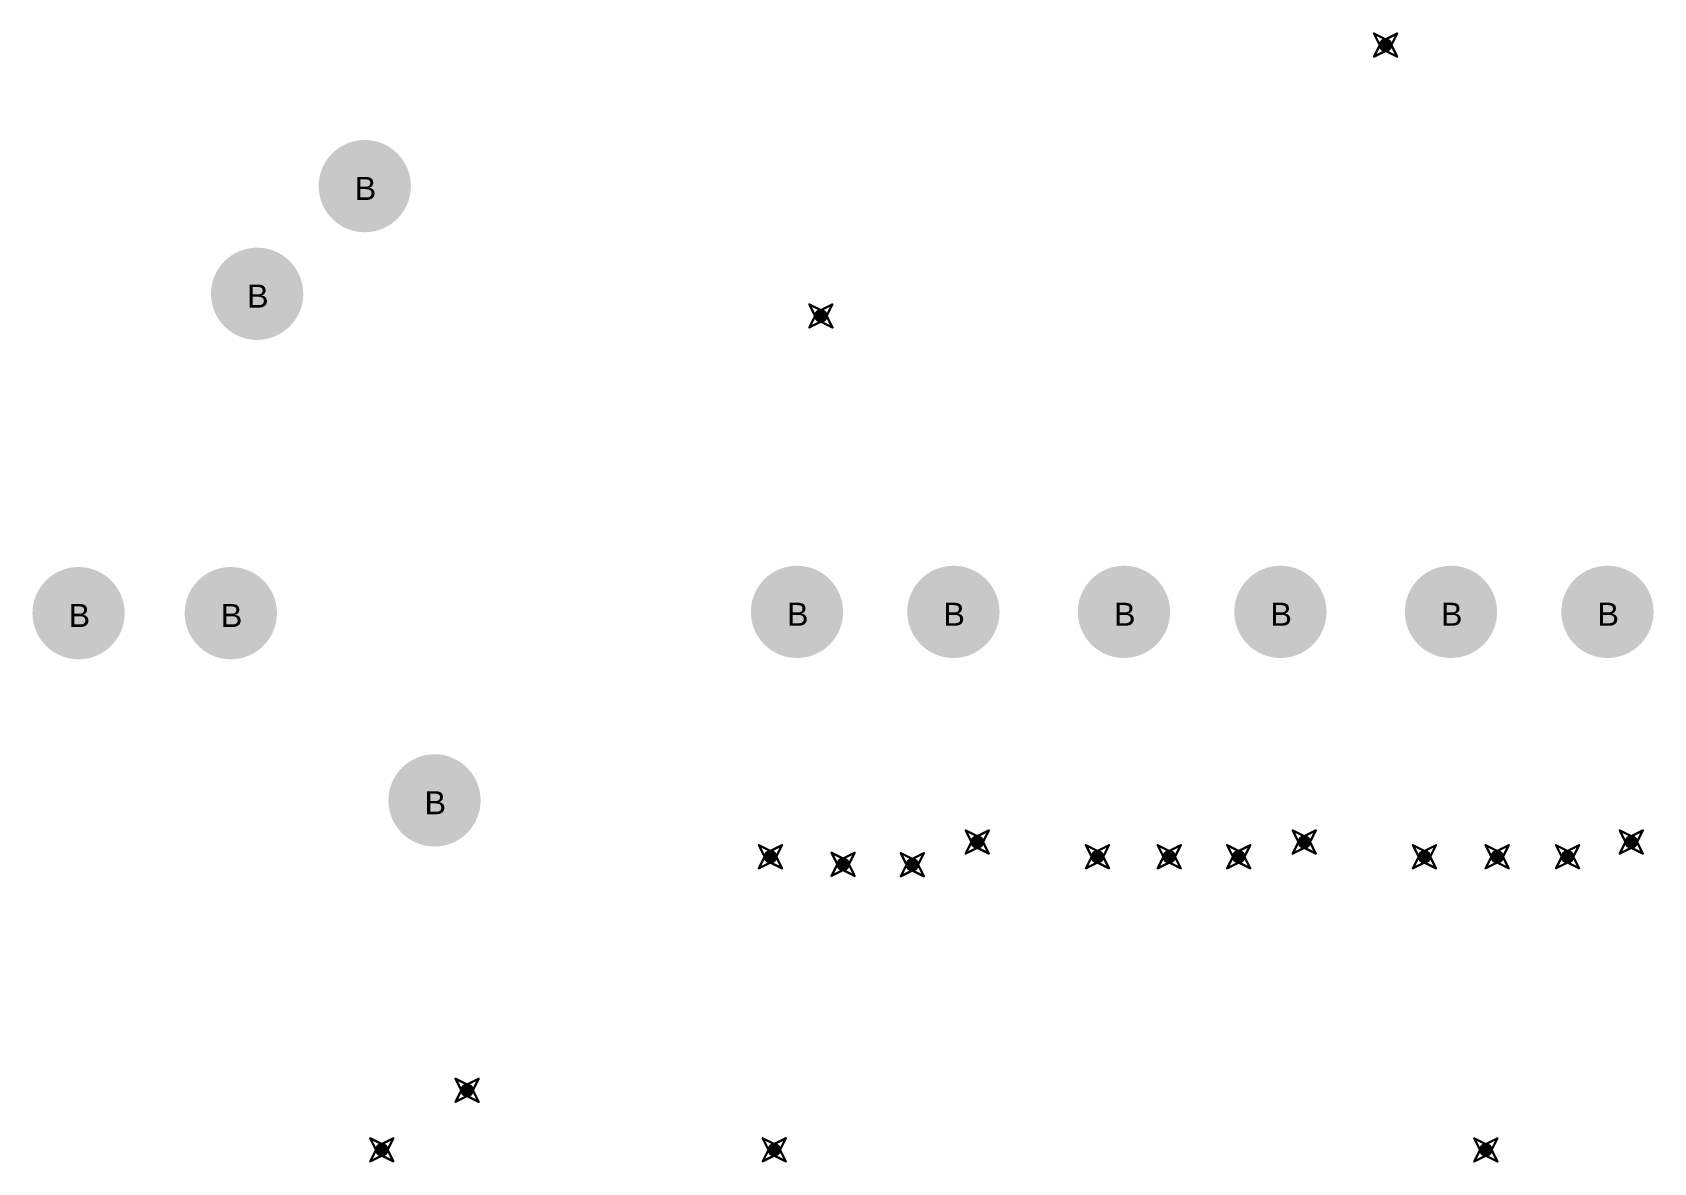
# Model space of a CAD drawing. Header units: millimetres. Extents: x -25 to 478, y -31 to 252.
# Drawn here: x 118.39 to 154.1, y 159.27 to 184.16 of the extents above; entities that cross this region are included whole.
import ezdxf

# ---------------------------------------------------------------- set-up
doc = ezdxf.new("R2010")
doc.units = ezdxf.units.MM
for name, color, linetype in [('DrillDrawing', 1, 'Continuous'), ('MultiLayer', 9, 'Continuous'), ('PadHoleLayer', 156, 'Continuous'), ('ViaHoleLayer', 16, 'Continuous')]:
    doc.layers.add(name, color=color, linetype=linetype)
doc.styles.add('Arial', font='', dxfattribs={"height": 0.2})
doc.styles.get('Arial').set_extended_font_data('Arial')

# ---------------------------------------------------------------- blocks, each defined once
blk = doc.blocks.new('KEYSTONE5002_65')
at = {"layer": 'MultiLayer'}
h = blk.add_hatch(color=9, dxfattribs=at)
edge = h.paths.add_edge_path()
edge.add_arc((0, 0), 1.016, 0, 360)
at = {"layer": 'PadHoleLayer'}
h = blk.add_hatch(color=156, dxfattribs=at)
edge = h.paths.add_edge_path()
edge.add_arc((0, 0), 0.508, 0, 360)
blk = doc.blocks.new('KEYSTONE5002_66')
at = {"layer": 'MultiLayer'}
h = blk.add_hatch(color=9, dxfattribs=at)
edge = h.paths.add_edge_path()
edge.add_arc((0, 0), 1.016, 0, 360)
at = {"layer": 'PadHoleLayer'}
h = blk.add_hatch(color=156, dxfattribs=at)
edge = h.paths.add_edge_path()
edge.add_arc((0, 0), 0.508, 0, 360)
blk = doc.blocks.new('KEYSTONE5002_71')
at = {"layer": 'MultiLayer'}
h = blk.add_hatch(color=9, dxfattribs=at)
edge = h.paths.add_edge_path()
edge.add_arc((0, 0), 1.016, 0, 360)
at = {"layer": 'PadHoleLayer'}
h = blk.add_hatch(color=156, dxfattribs=at)
edge = h.paths.add_edge_path()
edge.add_arc((0, 0), 0.508, 0, 360)
blk = doc.blocks.new('KEYSTONE5002_72')
at = {"layer": 'MultiLayer'}
h = blk.add_hatch(color=9, dxfattribs=at)
edge = h.paths.add_edge_path()
edge.add_arc((0, 0), 1.016, 0, 360)
at = {"layer": 'PadHoleLayer'}
h = blk.add_hatch(color=156, dxfattribs=at)
edge = h.paths.add_edge_path()
edge.add_arc((0, 0), 0.508, 0, 360)
blk = doc.blocks.new('KEYSTONE5002_287')
at = {"layer": 'MultiLayer'}
h = blk.add_hatch(color=9, dxfattribs=at)
edge = h.paths.add_edge_path()
edge.add_arc((0, 0), 1.016, 0, 360)
at = {"layer": 'PadHoleLayer'}
h = blk.add_hatch(color=156, dxfattribs=at)
edge = h.paths.add_edge_path()
edge.add_arc((0, 0), 0.508, 0, 360)
blk = doc.blocks.new('KEYSTONE5002_288')
at = {"layer": 'MultiLayer'}
h = blk.add_hatch(color=9, dxfattribs=at)
edge = h.paths.add_edge_path()
edge.add_arc((0, 0), 1.016, 0, 360)
at = {"layer": 'PadHoleLayer'}
h = blk.add_hatch(color=156, dxfattribs=at)
edge = h.paths.add_edge_path()
edge.add_arc((0, 0), 0.508, 0, 360)
blk = doc.blocks.new('KEYSTONE5001_644')
at = {"layer": 'MultiLayer'}
h = blk.add_hatch(color=9, dxfattribs=at)
edge = h.paths.add_edge_path()
edge.add_arc((0, 0), 1.016, 0, 360)
at = {"layer": 'PadHoleLayer'}
h = blk.add_hatch(color=156, dxfattribs=at)
edge = h.paths.add_edge_path()
edge.add_arc((0, 0), 0.508, 0, 360)
blk = doc.blocks.new('KEYSTONE5002_911')
at = {"layer": 'MultiLayer'}
h = blk.add_hatch(color=9, dxfattribs=at)
edge = h.paths.add_edge_path()
edge.add_arc((0, 0), 1.016, 0, 360)
at = {"layer": 'PadHoleLayer'}
h = blk.add_hatch(color=156, dxfattribs=at)
edge = h.paths.add_edge_path()
edge.add_arc((0, 0), 0.508, 0, 360)
blk = doc.blocks.new('KEYSTONE5002_919')
at = {"layer": 'MultiLayer'}
h = blk.add_hatch(color=9, dxfattribs=at)
edge = h.paths.add_edge_path()
edge.add_arc((0, 0), 1.016, 0, 360)
at = {"layer": 'PadHoleLayer'}
h = blk.add_hatch(color=156, dxfattribs=at)
edge = h.paths.add_edge_path()
edge.add_arc((0, 0), 0.508, 0, 360)
blk = doc.blocks.new('KEYSTONE5002_926')
at = {"layer": 'MultiLayer'}
h = blk.add_hatch(color=9, dxfattribs=at)
edge = h.paths.add_edge_path()
edge.add_arc((0, 0), 1.016, 0, 360)
at = {"layer": 'PadHoleLayer'}
h = blk.add_hatch(color=156, dxfattribs=at)
edge = h.paths.add_edge_path()
edge.add_arc((0, 0), 0.508, 0, 360)
blk = doc.blocks.new('KEYSTONE5002_934')
at = {"layer": 'MultiLayer'}
h = blk.add_hatch(color=9, dxfattribs=at)
edge = h.paths.add_edge_path()
edge.add_arc((0, 0), 1.016, 0, 360)
at = {"layer": 'PadHoleLayer'}
h = blk.add_hatch(color=156, dxfattribs=at)
edge = h.paths.add_edge_path()
edge.add_arc((0, 0), 0.508, 0, 360)

msp = doc.modelspace()

# ---------------------------------------------------------------- hatches: boundary and pattern name
at = {"layer": 'ViaHoleLayer'}
h = msp.add_hatch(color=16, dxfattribs=at)
edge = h.paths.add_edge_path()
edge.add_arc((148.193, 183.876), 0.15, 0, 360)
h = msp.add_hatch(color=16, dxfattribs=at)
edge = h.paths.add_edge_path()
edge.add_arc((135.756, 177.912), 0.15, 0, 360)
h = msp.add_hatch(color=16, dxfattribs=at)
edge = h.paths.add_edge_path()
edge.add_arc((139.2, 166.326), 0.15, 0, 360)
h = msp.add_hatch(color=16, dxfattribs=at)
edge = h.paths.add_edge_path()
edge.add_arc((146.402, 166.326), 0.15, 0, 360)
h = msp.add_hatch(color=16, dxfattribs=at)
edge = h.paths.add_edge_path()
edge.add_arc((153.603, 166.326), 0.15, 0, 360)
h = msp.add_hatch(color=16, dxfattribs=at)
edge = h.paths.add_edge_path()
edge.add_arc((134.645, 166.001), 0.15, 0, 360)
h = msp.add_hatch(color=16, dxfattribs=at)
edge = h.paths.add_edge_path()
edge.add_arc((141.847, 166.001), 0.15, 0, 360)
h = msp.add_hatch(color=16, dxfattribs=at)
edge = h.paths.add_edge_path()
edge.add_arc((143.428, 166.001), 0.15, 0, 360)
h = msp.add_hatch(color=16, dxfattribs=at)
edge = h.paths.add_edge_path()
edge.add_arc((144.958, 166.001), 0.15, 0, 360)
h = msp.add_hatch(color=16, dxfattribs=at)
edge = h.paths.add_edge_path()
edge.add_arc((149.049, 166.001), 0.15, 0, 360)
h = msp.add_hatch(color=16, dxfattribs=at)
edge = h.paths.add_edge_path()
edge.add_arc((150.65, 166.001), 0.15, 0, 360)
h = msp.add_hatch(color=16, dxfattribs=at)
edge = h.paths.add_edge_path()
edge.add_arc((152.2, 166.001), 0.15, 0, 360)
h = msp.add_hatch(color=16, dxfattribs=at)
edge = h.paths.add_edge_path()
edge.add_arc((136.246, 165.835), 0.15, 0, 360)
h = msp.add_hatch(color=16, dxfattribs=at)
edge = h.paths.add_edge_path()
edge.add_arc((137.77, 165.826), 0.15, 0, 360)
h = msp.add_hatch(color=16, dxfattribs=at)
edge = h.paths.add_edge_path()
edge.add_arc((127.965, 160.858), 0.15, 0, 360)
h = msp.add_hatch(color=16, dxfattribs=at)
edge = h.paths.add_edge_path()
edge.add_arc((126.086, 159.547), 0.15, 0, 360)
h = msp.add_hatch(color=16, dxfattribs=at)
edge = h.paths.add_edge_path()
edge.add_arc((134.729, 159.547), 0.15, 0, 360)
h = msp.add_hatch(color=16, dxfattribs=at)
edge = h.paths.add_edge_path()
edge.add_arc((150.401, 159.545), 0.15, 0, 360)

# ---------------------------------------------------------------- linework, layer by layer
at = {"layer": 'DrillDrawing', "const_width": 0.0508}
for points in [[(147.939, 184.13), (148.193, 184.003)], [(147.939, 184.13), (148.066, 183.876)], [(147.939, 183.622), (148.066, 183.876)], [(148.193, 184.003), (148.447, 184.13)], [(148.32, 183.876), (148.447, 184.13)], [(148.32, 183.876), (148.447, 183.622)], [(147.939, 183.622), (148.193, 183.749)], [(148.193, 183.749), (148.447, 183.622)], [(135.502, 178.166), (135.756, 178.039)], [(135.502, 178.166), (135.629, 177.912)], [(135.756, 178.039), (136.01, 178.166)], [(135.883, 177.912), (136.01, 178.166)], [(135.502, 177.658), (135.629, 177.912)], [(135.502, 177.658), (135.756, 177.785)], [(135.756, 177.785), (136.01, 177.658)], [(135.883, 177.912), (136.01, 177.658)], [(138.946, 166.58), (139.2, 166.453)], [(138.946, 166.58), (139.073, 166.326)], [(139.2, 166.453), (139.454, 166.58)], [(139.327, 166.326), (139.454, 166.58)], [(146.148, 166.58), (146.402, 166.453)], [(146.148, 166.58), (146.275, 166.326)], [(146.402, 166.453), (146.656, 166.58)], [(146.529, 166.326), (146.656, 166.58)], [(153.349, 166.58), (153.603, 166.453)], [(153.349, 166.58), (153.476, 166.326)], [(153.603, 166.453), (153.857, 166.58)], [(153.73, 166.326), (153.857, 166.58)], [(134.391, 166.255), (134.645, 166.128)], [(134.391, 166.255), (134.518, 166.001)], [(134.391, 165.747), (134.518, 166.001)], [(134.645, 166.128), (134.899, 166.255)], [(134.772, 166.001), (134.899, 166.255)], [(134.772, 166.001), (134.899, 165.747)], [(135.992, 166.089), (136.246, 165.962)], [(135.992, 166.089), (136.119, 165.835)], [(136.246, 165.962), (136.5, 166.089)], [(136.373, 165.835), (136.5, 166.089)], [(137.516, 166.08), (137.77, 165.953)], [(137.516, 166.08), (137.643, 165.826)], [(137.77, 165.953), (138.024, 166.08)], [(137.897, 165.826), (138.024, 166.08)], [(138.946, 166.072), (139.073, 166.326)], [(138.946, 166.072), (139.2, 166.199)], [(139.2, 166.199), (139.454, 166.072)], [(139.327, 166.326), (139.454, 166.072)], [(141.593, 166.255), (141.847, 166.128)], [(141.593, 166.255), (141.72, 166.001)], [(141.593, 165.747), (141.72, 166.001)], [(141.847, 166.128), (142.101, 166.255)], [(141.974, 166.001), (142.101, 166.255)], [(141.974, 166.001), (142.101, 165.747)], [(143.174, 166.255), (143.428, 166.128)], [(143.174, 166.255), (143.301, 166.001)], [(143.174, 165.747), (143.301, 166.001)], [(143.428, 166.128), (143.682, 166.255)], [(143.555, 166.001), (143.682, 166.255)], [(143.555, 166.001), (143.682, 165.747)], [(144.704, 166.255), (144.958, 166.128)], [(144.704, 166.255), (144.831, 166.001)], [(144.704, 165.747), (144.831, 166.001)], [(144.958, 166.128), (145.212, 166.255)], [(145.085, 166.001), (145.212, 166.255)], [(145.085, 166.001), (145.212, 165.747)], [(146.148, 166.072), (146.275, 166.326)], [(146.148, 166.072), (146.402, 166.199)], [(146.402, 166.199), (146.656, 166.072)], [(146.529, 166.326), (146.656, 166.072)], [(148.795, 166.255), (149.049, 166.128)], [(148.795, 166.255), (148.922, 166.001)], [(148.795, 165.747), (148.922, 166.001)], [(149.049, 166.128), (149.303, 166.255)], [(149.176, 166.001), (149.303, 166.255)], [(149.176, 166.001), (149.303, 165.747)], [(150.396, 166.255), (150.65, 166.128)], [(150.396, 166.255), (150.523, 166.001)], [(150.396, 165.747), (150.523, 166.001)], [(150.65, 166.128), (150.904, 166.255)], [(150.777, 166.001), (150.904, 166.255)], [(150.777, 166.001), (150.904, 165.747)], [(151.946, 166.255), (152.2, 166.128)], [(151.946, 166.255), (152.073, 166.001)], [(151.946, 165.747), (152.073, 166.001)], [(152.2, 166.128), (152.454, 166.255)], [(152.327, 166.001), (152.454, 166.255)], [(152.327, 166.001), (152.454, 165.747)], [(153.349, 166.072), (153.476, 166.326)], [(153.349, 166.072), (153.603, 166.199)], [(153.603, 166.199), (153.857, 166.072)], [(153.73, 166.326), (153.857, 166.072)], [(134.391, 165.747), (134.645, 165.874)], [(134.645, 165.874), (134.899, 165.747)], [(135.992, 165.581), (136.119, 165.835)], [(135.992, 165.581), (136.246, 165.708)], [(136.246, 165.708), (136.5, 165.581)], [(136.373, 165.835), (136.5, 165.581)], [(137.516, 165.572), (137.643, 165.826)], [(137.516, 165.572), (137.77, 165.699)], [(137.77, 165.699), (138.024, 165.572)], [(137.897, 165.826), (138.024, 165.572)], [(141.593, 165.747), (141.847, 165.874)], [(141.847, 165.874), (142.101, 165.747)], [(143.174, 165.747), (143.428, 165.874)], [(143.428, 165.874), (143.682, 165.747)], [(144.704, 165.747), (144.958, 165.874)], [(144.958, 165.874), (145.212, 165.747)], [(148.795, 165.747), (149.049, 165.874)], [(149.049, 165.874), (149.303, 165.747)], [(150.396, 165.747), (150.65, 165.874)], [(150.65, 165.874), (150.904, 165.747)], [(151.946, 165.747), (152.2, 165.874)], [(152.2, 165.874), (152.454, 165.747)], [(127.711, 161.112), (127.965, 160.985)], [(127.711, 161.112), (127.838, 160.858)], [(127.965, 160.985), (128.219, 161.112)], [(128.092, 160.858), (128.219, 161.112)], [(127.711, 160.604), (127.838, 160.858)], [(127.711, 160.604), (127.965, 160.731)], [(127.965, 160.731), (128.219, 160.604)], [(128.092, 160.858), (128.219, 160.604)], [(125.832, 159.801), (126.086, 159.674)], [(125.832, 159.801), (125.959, 159.547)], [(126.086, 159.674), (126.34, 159.801)], [(126.213, 159.547), (126.34, 159.801)], [(134.475, 159.801), (134.729, 159.674)], [(134.475, 159.801), (134.602, 159.547)], [(134.729, 159.674), (134.983, 159.801)], [(134.856, 159.547), (134.983, 159.801)], [(150.147, 159.799), (150.401, 159.672)], [(150.147, 159.799), (150.274, 159.545)], [(150.401, 159.672), (150.655, 159.799)], [(150.528, 159.545), (150.655, 159.799)], [(125.832, 159.293), (125.959, 159.547)], [(125.832, 159.293), (126.086, 159.42)], [(126.086, 159.42), (126.34, 159.293)], [(126.213, 159.547), (126.34, 159.293)], [(134.475, 159.293), (134.602, 159.547)], [(134.475, 159.293), (134.729, 159.42)], [(134.729, 159.42), (134.983, 159.293)], [(134.856, 159.547), (134.983, 159.293)], [(150.147, 159.291), (150.274, 159.545)], [(150.147, 159.291), (150.401, 159.418)], [(150.401, 159.418), (150.655, 159.291)], [(150.528, 159.545), (150.655, 159.291)]]:
    msp.add_lwpolyline(points, dxfattribs=at)
at = {"layer": 'DrillDrawing', "const_width": 0.0254}
for points in [[(147.926, 184.13, 1), (147.951, 184.13, 1)], [(147.926, 184.13, 1), (147.951, 184.13, 1)], [(148.053, 183.876, 1), (148.078, 183.876, 1)], [(148.053, 183.876, 1), (148.078, 183.876, 1)], [(148.18, 184.003, 1), (148.205, 184.003, 1)], [(148.18, 184.003, 1), (148.205, 184.003, 1)], [(148.307, 183.876, 1), (148.332, 183.876, 1)], [(148.307, 183.876, 1), (148.332, 183.876, 1)], [(148.434, 184.13, 1), (148.459, 184.13, 1)], [(148.434, 184.13, 1), (148.459, 184.13, 1)], [(147.926, 183.622, 1), (147.951, 183.622, 1)], [(147.926, 183.622, 1), (147.951, 183.622, 1)], [(148.18, 183.749, 1), (148.205, 183.749, 1)], [(148.18, 183.749, 1), (148.205, 183.749, 1)], [(148.434, 183.622, 1), (148.459, 183.622, 1)], [(148.434, 183.622, 1), (148.459, 183.622, 1)], [(135.49, 178.166, 1), (135.515, 178.166, 1)], [(135.49, 178.166, 1), (135.515, 178.166, 1)], [(135.998, 178.166, 1), (136.023, 178.166, 1)], [(135.998, 178.166, 1), (136.023, 178.166, 1)], [(135.617, 177.912, 1), (135.642, 177.912, 1)], [(135.617, 177.912, 1), (135.642, 177.912, 1)], [(135.744, 178.039, 1), (135.769, 178.039, 1)], [(135.744, 178.039, 1), (135.769, 178.039, 1)], [(135.744, 177.785, 1), (135.769, 177.785, 1)], [(135.744, 177.785, 1), (135.769, 177.785, 1)], [(135.871, 177.912, 1), (135.896, 177.912, 1)], [(135.871, 177.912, 1), (135.896, 177.912, 1)], [(135.49, 177.658, 1), (135.515, 177.658, 1)], [(135.49, 177.658, 1), (135.515, 177.658, 1)], [(135.998, 177.658, 1), (136.023, 177.658, 1)], [(135.998, 177.658, 1), (136.023, 177.658, 1)], [(138.933, 166.58, 1), (138.959, 166.58, 1)], [(138.933, 166.58, 1), (138.959, 166.58, 1)], [(139.187, 166.453, 1), (139.213, 166.453, 1)], [(139.187, 166.453, 1), (139.213, 166.453, 1)], [(139.441, 166.58, 1), (139.467, 166.58, 1)], [(139.441, 166.58, 1), (139.467, 166.58, 1)], [(146.135, 166.58, 1), (146.16, 166.58, 1)], [(146.135, 166.58, 1), (146.16, 166.58, 1)], [(146.389, 166.453, 1), (146.414, 166.453, 1)], [(146.389, 166.453, 1), (146.414, 166.453, 1)], [(146.643, 166.58, 1), (146.668, 166.58, 1)], [(146.643, 166.58, 1), (146.668, 166.58, 1)], [(153.337, 166.58, 1), (153.362, 166.58, 1)], [(153.337, 166.58, 1), (153.362, 166.58, 1)], [(153.591, 166.453, 1), (153.616, 166.453, 1)], [(153.591, 166.453, 1), (153.616, 166.453, 1)], [(153.845, 166.58, 1), (153.87, 166.58, 1)], [(153.845, 166.58, 1), (153.87, 166.58, 1)], [(134.379, 166.255, 1), (134.404, 166.255, 1)], [(134.379, 166.255, 1), (134.404, 166.255, 1)], [(134.506, 166.001, 1), (134.531, 166.001, 1)], [(134.506, 166.001, 1), (134.531, 166.001, 1)], [(134.633, 166.128, 1), (134.658, 166.128, 1)], [(134.633, 166.128, 1), (134.658, 166.128, 1)], [(134.76, 166.001, 1), (134.785, 166.001, 1)], [(134.76, 166.001, 1), (134.785, 166.001, 1)], [(134.887, 166.255, 1), (134.912, 166.255, 1)], [(134.887, 166.255, 1), (134.912, 166.255, 1)], [(135.979, 166.089, 1), (136.004, 166.089, 1)], [(135.979, 166.089, 1), (136.004, 166.089, 1)], [(136.487, 166.089, 1), (136.512, 166.089, 1)], [(136.487, 166.089, 1), (136.512, 166.089, 1)], [(137.503, 166.08, 1), (137.528, 166.08, 1)], [(137.503, 166.08, 1), (137.528, 166.08, 1)], [(138.011, 166.08, 1), (138.036, 166.08, 1)], [(138.011, 166.08, 1), (138.036, 166.08, 1)], [(138.933, 166.072, 1), (138.959, 166.072, 1)], [(138.933, 166.072, 1), (138.959, 166.072, 1)], [(139.06, 166.326, 1), (139.086, 166.326, 1)], [(139.06, 166.326, 1), (139.086, 166.326, 1)], [(139.187, 166.199, 1), (139.213, 166.199, 1)], [(139.187, 166.199, 1), (139.213, 166.199, 1)], [(139.314, 166.326, 1), (139.34, 166.326, 1)], [(139.314, 166.326, 1), (139.34, 166.326, 1)], [(139.441, 166.072, 1), (139.467, 166.072, 1)], [(139.441, 166.072, 1), (139.467, 166.072, 1)], [(141.58, 166.255, 1), (141.606, 166.255, 1)], [(141.58, 166.255, 1), (141.606, 166.255, 1)], [(141.707, 166.001, 1), (141.733, 166.001, 1)], [(141.707, 166.001, 1), (141.733, 166.001, 1)], [(141.834, 166.128, 1), (141.86, 166.128, 1)], [(141.834, 166.128, 1), (141.86, 166.128, 1)], [(141.961, 166.001, 1), (141.987, 166.001, 1)], [(141.961, 166.001, 1), (141.987, 166.001, 1)], [(142.088, 166.255, 1), (142.114, 166.255, 1)], [(142.088, 166.255, 1), (142.114, 166.255, 1)], [(143.161, 166.255, 1), (143.186, 166.255, 1)], [(143.161, 166.255, 1), (143.186, 166.255, 1)], [(143.288, 166.001, 1), (143.313, 166.001, 1)], [(143.288, 166.001, 1), (143.313, 166.001, 1)], [(143.415, 166.128, 1), (143.44, 166.128, 1)], [(143.415, 166.128, 1), (143.44, 166.128, 1)], [(143.542, 166.001, 1), (143.567, 166.001, 1)], [(143.542, 166.001, 1), (143.567, 166.001, 1)], [(143.669, 166.255, 1), (143.694, 166.255, 1)], [(143.669, 166.255, 1), (143.694, 166.255, 1)], [(144.691, 166.255, 1), (144.716, 166.255, 1)], [(144.691, 166.255, 1), (144.716, 166.255, 1)], [(144.818, 166.001, 1), (144.844, 166.001, 1)], [(144.818, 166.001, 1), (144.844, 166.001, 1)], [(144.945, 166.128, 1), (144.97, 166.128, 1)], [(144.945, 166.128, 1), (144.97, 166.128, 1)], [(145.072, 166.001, 1), (145.097, 166.001, 1)], [(145.072, 166.001, 1), (145.097, 166.001, 1)], [(145.199, 166.255, 1), (145.225, 166.255, 1)], [(145.199, 166.255, 1), (145.225, 166.255, 1)], [(146.135, 166.072, 1), (146.16, 166.072, 1)], [(146.135, 166.072, 1), (146.16, 166.072, 1)], [(146.262, 166.326, 1), (146.287, 166.326, 1)], [(146.262, 166.326, 1), (146.287, 166.326, 1)], [(146.389, 166.199, 1), (146.414, 166.199, 1)], [(146.389, 166.199, 1), (146.414, 166.199, 1)], [(146.516, 166.326, 1), (146.541, 166.326, 1)], [(146.516, 166.326, 1), (146.541, 166.326, 1)], [(146.643, 166.072, 1), (146.668, 166.072, 1)], [(146.643, 166.072, 1), (146.668, 166.072, 1)], [(148.782, 166.255, 1), (148.807, 166.255, 1)], [(148.782, 166.255, 1), (148.807, 166.255, 1)], [(148.909, 166.001, 1), (148.934, 166.001, 1)], [(148.909, 166.001, 1), (148.934, 166.001, 1)], [(149.036, 166.128, 1), (149.061, 166.128, 1)], [(149.036, 166.128, 1), (149.061, 166.128, 1)], [(149.163, 166.001, 1), (149.188, 166.001, 1)], [(149.163, 166.001, 1), (149.188, 166.001, 1)], [(149.29, 166.255, 1), (149.315, 166.255, 1)], [(149.29, 166.255, 1), (149.315, 166.255, 1)], [(150.383, 166.255, 1), (150.409, 166.255, 1)], [(150.383, 166.255, 1), (150.409, 166.255, 1)], [(150.51, 166.001, 1), (150.536, 166.001, 1)], [(150.51, 166.001, 1), (150.536, 166.001, 1)], [(150.637, 166.128, 1), (150.663, 166.128, 1)], [(150.637, 166.128, 1), (150.663, 166.128, 1)], [(150.764, 166.001, 1), (150.79, 166.001, 1)], [(150.764, 166.001, 1), (150.79, 166.001, 1)], [(150.891, 166.255, 1), (150.917, 166.255, 1)], [(150.891, 166.255, 1), (150.917, 166.255, 1)], [(151.934, 166.255, 1), (151.959, 166.255, 1)], [(151.934, 166.255, 1), (151.959, 166.255, 1)], [(152.061, 166.001, 1), (152.086, 166.001, 1)], [(152.061, 166.001, 1), (152.086, 166.001, 1)], [(152.188, 166.128, 1), (152.213, 166.128, 1)], [(152.188, 166.128, 1), (152.213, 166.128, 1)], [(152.315, 166.001, 1), (152.34, 166.001, 1)], [(152.315, 166.001, 1), (152.34, 166.001, 1)], [(152.442, 166.255, 1), (152.467, 166.255, 1)], [(152.442, 166.255, 1), (152.467, 166.255, 1)], [(153.337, 166.072, 1), (153.362, 166.072, 1)], [(153.337, 166.072, 1), (153.362, 166.072, 1)], [(153.464, 166.326, 1), (153.489, 166.326, 1)], [(153.464, 166.326, 1), (153.489, 166.326, 1)], [(153.591, 166.199, 1), (153.616, 166.199, 1)], [(153.591, 166.199, 1), (153.616, 166.199, 1)], [(153.718, 166.326, 1), (153.743, 166.326, 1)], [(153.718, 166.326, 1), (153.743, 166.326, 1)], [(153.845, 166.072, 1), (153.87, 166.072, 1)], [(153.845, 166.072, 1), (153.87, 166.072, 1)], [(134.379, 165.747, 1), (134.404, 165.747, 1)], [(134.379, 165.747, 1), (134.404, 165.747, 1)], [(134.633, 165.874, 1), (134.658, 165.874, 1)], [(134.633, 165.874, 1), (134.658, 165.874, 1)], [(134.887, 165.747, 1), (134.912, 165.747, 1)], [(134.887, 165.747, 1), (134.912, 165.747, 1)], [(136.106, 165.835, 1), (136.131, 165.835, 1)], [(136.106, 165.835, 1), (136.131, 165.835, 1)], [(136.233, 165.962, 1), (136.258, 165.962, 1)], [(136.233, 165.962, 1), (136.258, 165.962, 1)], [(136.233, 165.708, 1), (136.258, 165.708, 1)], [(136.233, 165.708, 1), (136.258, 165.708, 1)], [(136.36, 165.835, 1), (136.385, 165.835, 1)], [(136.36, 165.835, 1), (136.385, 165.835, 1)], [(137.63, 165.826, 1), (137.655, 165.826, 1)], [(137.63, 165.826, 1), (137.655, 165.826, 1)], [(137.757, 165.953, 1), (137.782, 165.953, 1)], [(137.757, 165.953, 1), (137.782, 165.953, 1)], [(137.757, 165.699, 1), (137.782, 165.699, 1)], [(137.757, 165.699, 1), (137.782, 165.699, 1)], [(137.884, 165.826, 1), (137.909, 165.826, 1)], [(137.884, 165.826, 1), (137.909, 165.826, 1)], [(141.58, 165.747, 1), (141.606, 165.747, 1)], [(141.58, 165.747, 1), (141.606, 165.747, 1)], [(141.834, 165.874, 1), (141.86, 165.874, 1)], [(141.834, 165.874, 1), (141.86, 165.874, 1)], [(142.088, 165.747, 1), (142.114, 165.747, 1)], [(142.088, 165.747, 1), (142.114, 165.747, 1)], [(143.161, 165.747, 1), (143.186, 165.747, 1)], [(143.161, 165.747, 1), (143.186, 165.747, 1)], [(143.415, 165.874, 1), (143.44, 165.874, 1)], [(143.415, 165.874, 1), (143.44, 165.874, 1)], [(143.669, 165.747, 1), (143.694, 165.747, 1)], [(143.669, 165.747, 1), (143.694, 165.747, 1)], [(144.691, 165.747, 1), (144.716, 165.747, 1)], [(144.691, 165.747, 1), (144.716, 165.747, 1)], [(144.945, 165.874, 1), (144.97, 165.874, 1)], [(144.945, 165.874, 1), (144.97, 165.874, 1)], [(145.199, 165.747, 1), (145.225, 165.747, 1)], [(145.199, 165.747, 1), (145.225, 165.747, 1)], [(148.782, 165.747, 1), (148.807, 165.747, 1)], [(148.782, 165.747, 1), (148.807, 165.747, 1)], [(149.036, 165.874, 1), (149.061, 165.874, 1)], [(149.036, 165.874, 1), (149.061, 165.874, 1)], [(149.29, 165.747, 1), (149.315, 165.747, 1)], [(149.29, 165.747, 1), (149.315, 165.747, 1)], [(150.383, 165.747, 1), (150.409, 165.747, 1)], [(150.383, 165.747, 1), (150.409, 165.747, 1)], [(150.637, 165.874, 1), (150.663, 165.874, 1)], [(150.637, 165.874, 1), (150.663, 165.874, 1)], [(150.891, 165.747, 1), (150.917, 165.747, 1)], [(150.891, 165.747, 1), (150.917, 165.747, 1)], [(151.934, 165.747, 1), (151.959, 165.747, 1)], [(151.934, 165.747, 1), (151.959, 165.747, 1)], [(152.188, 165.874, 1), (152.213, 165.874, 1)], [(152.188, 165.874, 1), (152.213, 165.874, 1)], [(152.442, 165.747, 1), (152.467, 165.747, 1)], [(152.442, 165.747, 1), (152.467, 165.747, 1)], [(135.979, 165.581, 1), (136.004, 165.581, 1)], [(135.979, 165.581, 1), (136.004, 165.581, 1)], [(136.487, 165.581, 1), (136.512, 165.581, 1)], [(136.487, 165.581, 1), (136.512, 165.581, 1)], [(137.503, 165.572, 1), (137.528, 165.572, 1)], [(137.503, 165.572, 1), (137.528, 165.572, 1)], [(138.011, 165.572, 1), (138.036, 165.572, 1)], [(138.011, 165.572, 1), (138.036, 165.572, 1)], [(127.698, 161.112, 1), (127.724, 161.112, 1)], [(127.698, 161.112, 1), (127.724, 161.112, 1)], [(128.207, 161.112, 1), (128.232, 161.112, 1)], [(128.207, 161.112, 1), (128.232, 161.112, 1)], [(127.826, 160.858, 1), (127.851, 160.858, 1)], [(127.826, 160.858, 1), (127.851, 160.858, 1)], [(127.953, 160.985, 1), (127.978, 160.985, 1)], [(127.953, 160.985, 1), (127.978, 160.985, 1)], [(127.953, 160.731, 1), (127.978, 160.731, 1)], [(127.953, 160.731, 1), (127.978, 160.731, 1)], [(128.079, 160.858, 1), (128.105, 160.858, 1)], [(128.079, 160.858, 1), (128.105, 160.858, 1)], [(127.698, 160.604, 1), (127.724, 160.604, 1)], [(127.698, 160.604, 1), (127.724, 160.604, 1)], [(128.207, 160.604, 1), (128.232, 160.604, 1)], [(128.207, 160.604, 1), (128.232, 160.604, 1)], [(125.819, 159.801, 1), (125.844, 159.801, 1)], [(125.819, 159.801, 1), (125.844, 159.801, 1)], [(126.073, 159.674, 1), (126.098, 159.674, 1)], [(126.073, 159.674, 1), (126.098, 159.674, 1)], [(126.327, 159.801, 1), (126.352, 159.801, 1)], [(126.327, 159.801, 1), (126.352, 159.801, 1)], [(134.462, 159.801, 1), (134.488, 159.801, 1)], [(134.462, 159.801, 1), (134.488, 159.801, 1)], [(134.716, 159.674, 1), (134.742, 159.674, 1)], [(134.716, 159.674, 1), (134.742, 159.674, 1)], [(134.97, 159.801, 1), (134.996, 159.801, 1)], [(134.97, 159.801, 1), (134.996, 159.801, 1)], [(150.134, 159.799, 1), (150.16, 159.799, 1)], [(150.134, 159.799, 1), (150.16, 159.799, 1)], [(150.388, 159.672, 1), (150.414, 159.672, 1)], [(150.388, 159.672, 1), (150.414, 159.672, 1)], [(150.642, 159.799, 1), (150.668, 159.799, 1)], [(150.642, 159.799, 1), (150.668, 159.799, 1)], [(125.819, 159.293, 1), (125.844, 159.293, 1)], [(125.819, 159.293, 1), (125.844, 159.293, 1)], [(125.946, 159.547, 1), (125.971, 159.547, 1)], [(125.946, 159.547, 1), (125.971, 159.547, 1)], [(126.073, 159.42, 1), (126.098, 159.42, 1)], [(126.073, 159.42, 1), (126.098, 159.42, 1)], [(126.2, 159.547, 1), (126.225, 159.547, 1)], [(126.2, 159.547, 1), (126.225, 159.547, 1)], [(126.327, 159.293, 1), (126.352, 159.293, 1)], [(126.327, 159.293, 1), (126.352, 159.293, 1)], [(134.462, 159.293, 1), (134.488, 159.293, 1)], [(134.462, 159.293, 1), (134.488, 159.293, 1)], [(134.589, 159.547, 1), (134.615, 159.547, 1)], [(134.589, 159.547, 1), (134.615, 159.547, 1)], [(134.716, 159.42, 1), (134.742, 159.42, 1)], [(134.716, 159.42, 1), (134.742, 159.42, 1)], [(134.843, 159.547, 1), (134.869, 159.547, 1)], [(134.843, 159.547, 1), (134.869, 159.547, 1)], [(134.97, 159.293, 1), (134.996, 159.293, 1)], [(134.97, 159.293, 1), (134.996, 159.293, 1)], [(150.134, 159.291, 1), (150.16, 159.291, 1)], [(150.134, 159.291, 1), (150.16, 159.291, 1)], [(150.261, 159.545, 1), (150.287, 159.545, 1)], [(150.261, 159.545, 1), (150.287, 159.545, 1)], [(150.388, 159.418, 1), (150.414, 159.418, 1)], [(150.388, 159.418, 1), (150.414, 159.418, 1)], [(150.515, 159.545, 1), (150.541, 159.545, 1)], [(150.515, 159.545, 1), (150.541, 159.545, 1)], [(150.642, 159.291, 1), (150.668, 159.291, 1)], [(150.642, 159.291, 1), (150.668, 159.291, 1)]]:
    msp.add_lwpolyline(points, format="xyb", close=True, dxfattribs=at)

# ---------------------------------------------------------------- block references
for name, p, rotation in [('KEYSTONE5002_926', (125.711, 180.77), 225), ('KEYSTONE5002_934', (123.34, 178.399), 225), ('KEYSTONE5002_911', (119.408, 171.366), 270), ('KEYSTONE5002_919', (122.761, 171.366), 270), ('KEYSTONE5002_287', (135.23, 171.394), 90), ('KEYSTONE5002_288', (138.675, 171.394), 90), ('KEYSTONE5002_72', (142.431, 171.394), 90), ('KEYSTONE5002_71', (145.877, 171.394), 90), ('KEYSTONE5002_65', (149.633, 171.394), 90), ('KEYSTONE5002_66', (153.079, 171.394), 90), ('KEYSTONE5001_644', (127.247, 167.242), 90)]:
    msp.add_blockref(name, p, dxfattribs=dict(rotation=rotation))

# ---------------------------------------------------------------- texts
at = {"layer": 'DrillDrawing', "style": 'Arial'}
for p in [(125.491, 180.466), (123.12, 178.095), (119.188, 171.061), (122.541, 171.061), (135.01, 171.089), (138.455, 171.089), (142.211, 171.089), (145.657, 171.089), (149.413, 171.089), (152.859, 171.089), (127.027, 166.937)]:
    msp.add_text('B', height=0.508, dxfattribs=at).set_placement(p)

doc.saveas('drawing.dxf')
